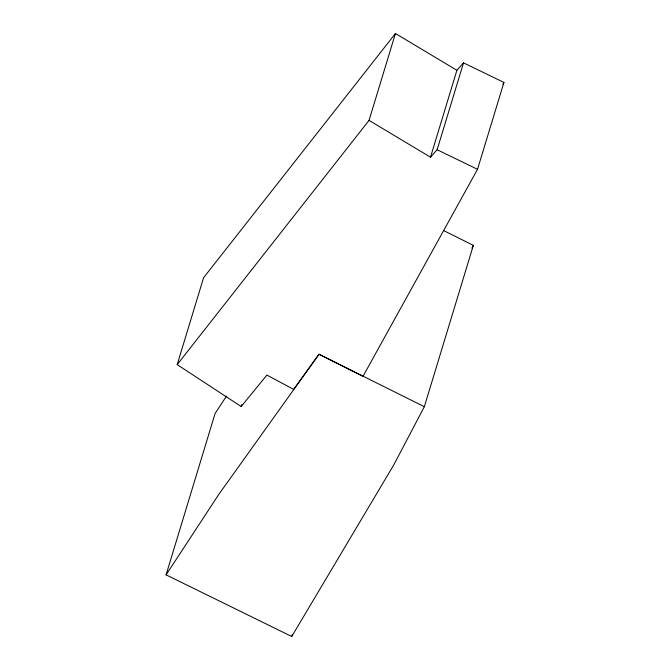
<?xml version="1.0" encoding="UTF-8"?>
<svg xmlns="http://www.w3.org/2000/svg" width="670" height="670" viewBox="0 0 670 670"><rect width="100%" height="100%" fill="white"/><g stroke="black" fill="none" stroke-linecap="round" stroke-linejoin="round"><path stroke-width="1" d="M226.452 396.171L215.095 413.507L166.076 574.852L291.743 636.5L393.759 464.93L424.336 406.715L319.029 354.237L293.611 389.379L266.911 375.074L241.175 406.531L177.19 364.606L203.588 277.723L395.442 33.5L456.898 70.291L430.5 157.174L369.044 120.382L395.442 33.5M241.175 406.531L241.786 404.538M430.5 157.174L437.125 149.745L463.523 62.871L503.924 82.427L477.526 169.309L362.989 376.356L319.029 354.237L218.889 494.251L166.076 574.852M291.743 636.5L292.346 634.507M424.336 406.715L473.355 245.371L443.532 230.514M471.898 248.143L473.355 245.371M502.919 84.252L503.924 82.427M177.19 364.606L369.044 120.382M456.898 70.291L463.523 62.871M437.125 149.745L477.526 169.309"/></g></svg>
